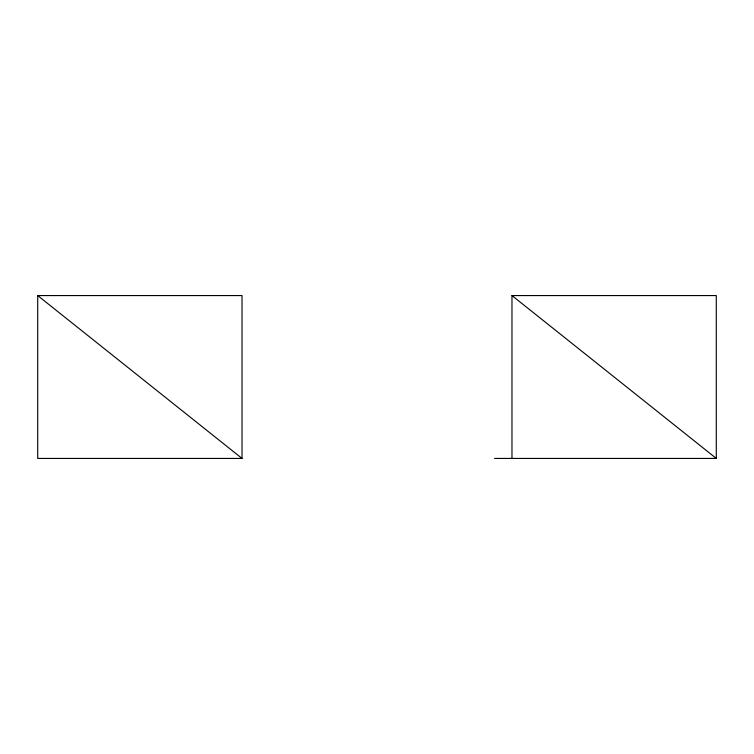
<?xml version="1.0" encoding="UTF-8"?>
<svg xmlns="http://www.w3.org/2000/svg" width="754" height="754" viewBox="0 0 754 754"><rect width="100%" height="100%" fill="white"/><g stroke="black" fill="none" stroke-linecap="round" stroke-linejoin="round"><path stroke-width="1.13" d="M37.7 295.568L242.025 295.568L242.025 458.432L37.7 458.432L37.7 295.568L242.025 458.432M511.975 458.432L511.975 295.568L716.3 295.568L716.3 458.432L494.539 458.432M511.975 295.568L716.3 458.432"/></g></svg>
